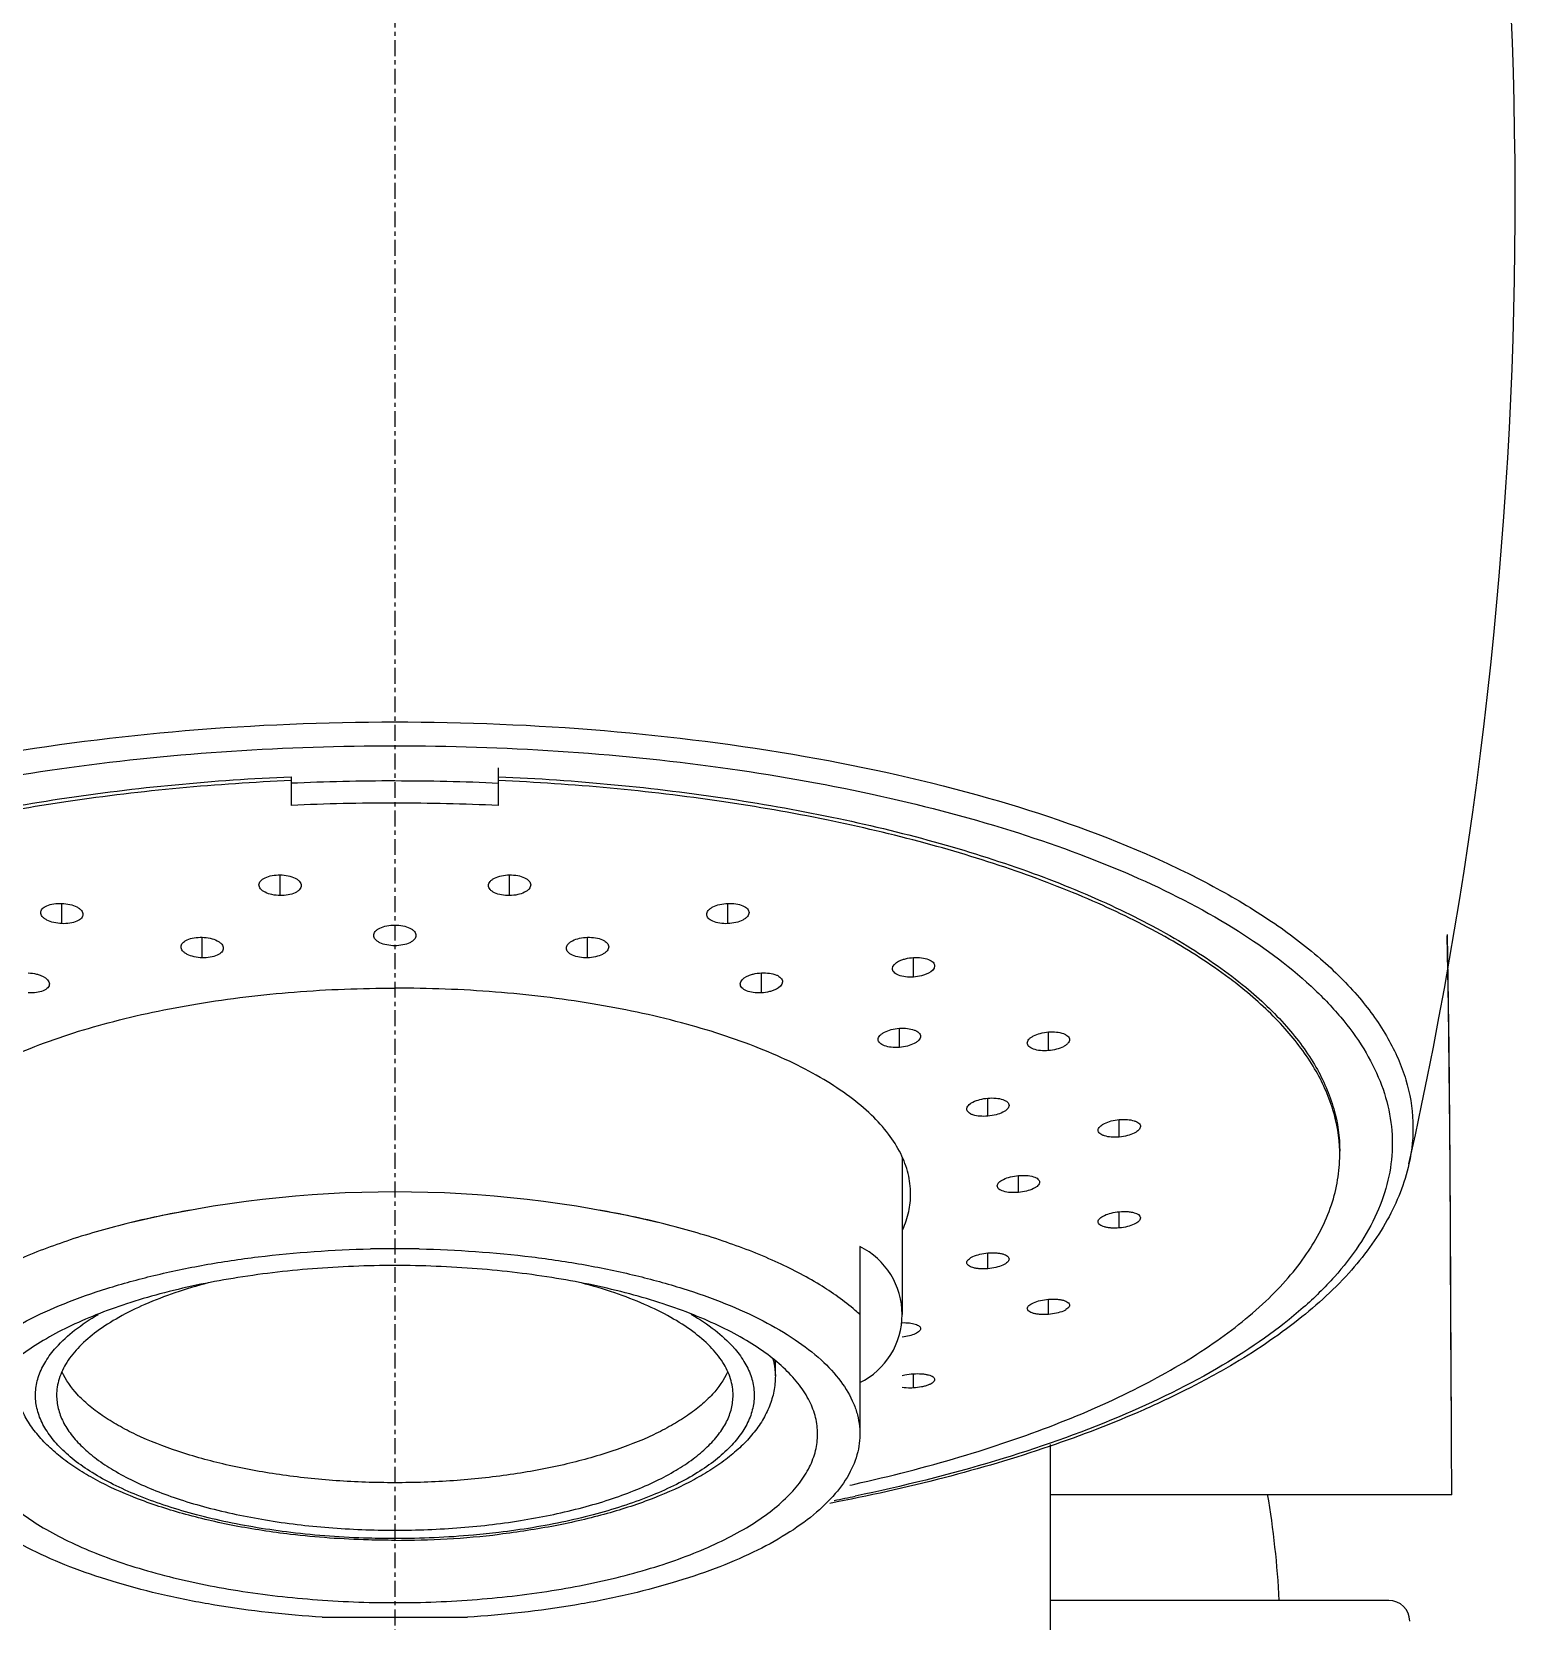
# Model space of a CAD drawing. Header units: millimetres. Extents: x 703 to 2175, y 672 to 1709.
# Drawn here: x 1081.66 to 1116.75, y 1453.4 to 1491 of the extents above; entities that cross this region are included whole.
import ezdxf

# ---------------------------------------------------------------- set-up
doc = ezdxf.new("R2010")
doc.units = ezdxf.units.MM
doc.linetypes.add('CENTER', pattern=[0.6, 0.375, -0.075, 0.075, -0.075])
doc.layers.add('02___PRT_ALL_AXES', color=7, linetype='Continuous')
doc.layers.add('06___PRT_ALL_SURFS', color=7, linetype='Continuous')

msp = doc.modelspace()

# ---------------------------------------------------------------- linework, layer by layer
at = {"color": 1, "linetype": 'CENTER'}
msp.add_line((1090.251, 1528.6), (1090.251, 1280.591), dxfattribs=at)
at = {"color": 7, "linetype": 'Continuous'}
for p, q in [((1092.701, 1472.696), (1092.701, 1473.584)), ((1087.801, 1473.377), (1087.801, 1472.696)), ((1087.537, 1470.565), (1087.537, 1471.053)), ((1092.965, 1470.565), (1092.965, 1471.053)), ((1082.374, 1469.9), (1082.374, 1470.38)), ((1098.128, 1469.9), (1098.128, 1470.38)), ((1085.693, 1469.092), (1085.693, 1469.577)), ((1094.809, 1469.092), (1094.809, 1469.577)), ((1102.519, 1468.637), (1102.519, 1469.099)), ((1098.921, 1468.263), (1098.921, 1468.735)), ((1102.184, 1466.972), (1102.184, 1467.424)), ((1105.71, 1466.897), (1105.71, 1467.337)), ((1104.279, 1465.346), (1104.279, 1465.772)), ((1107.387, 1464.852), (1107.387, 1465.265)), ((1102.251, 1464.354), (1102.251, 1460.651)), ((1105.001, 1463.542), (1105.001, 1463.941)), ((1107.387, 1462.702), (1107.387, 1463.086)), ((1090.83, 1462.205), (1089.672, 1462.205)), ((1101.251, 1462.261), (1101.251, 1457.896)), ((1104.279, 1461.738), (1104.279, 1462.109)), ((1105.71, 1460.656), (1105.71, 1461.014)), ((1082.238, 1459.873), (1082.242, 1459.877)), ((1098.259, 1459.878), (1098.264, 1459.873)), ((1099.251, 1459.2), (1099.251, 1459.551)), ((1102.519, 1458.917), (1102.519, 1459.251)), ((1105.751, 1457.576), (1105.751, 1408.353)), ((1101.01, 1456.616), (1101.065, 1456.628)), ((1101.065, 1456.628), (1101.128, 1456.642)), ((1115.251, 1456.391), (1105.751, 1456.391)), ((1088.535, 1453.492), (1091.968, 1453.492))]:
    msp.add_line(p, q, dxfattribs=at)
for centre, radius, start, end in [((1012.147, 1487.006), 104.604, 347.41623, 12.06911), ((1090.249, 1419.624), 53.652, 89.9981, 92.6208), ((1090.253, 1419.623), 53.652, 87.379, 90.0019), ((1090.246, 1420.058), 52.695, 89.9951, 92.6599), ((1090.252, 1419.908), 52.844, 87.3438, 90.0012), ((1103.62, 1460.113), 10.618, 50.6253, 53.1654), ((1109.05, 1464.427), 3.551, 0.0002, 1.4411), ((1090.251, 1436.338), 27.216, 76.7803, 103.2197), ((1100.457, 1460.652), 1.794, 296.2775, 63.7225), ((1092.062, 1500.131), 44.706, 281.0666, 281.7182), ((1090.279, 1476.284), 20.973, 269.925, 276.6831)]:
    msp.add_arc(centre, radius, start, end, dxfattribs=at)
for points, knots in [([(1066.264, 1464.217), (1066.191, 1464.542), (1066.126, 1465.216), (1066.303, 1466.237), (1066.745, 1467.236), (1067.44, 1468.201), (1068.376, 1469.126), (1069.543, 1470.005), (1070.928, 1470.829), (1073.133, 1471.887), (1076.347, 1472.992), (1080.644, 1473.948), (1085.344, 1474.54), (1088.596, 1474.672), (1090.251, 1474.672)], [0, 0, 0, 0, 0.035023, 0.070327, 0.107784, 0.148891, 0.194658, 0.245644, 0.30207, 0.36389, 0.502544, 0.658233, 0.825987, 1, 1, 1, 1]), ([(1090.251, 1474.672), (1091.906, 1474.672), (1095.158, 1474.54), (1099.858, 1473.948), (1104.155, 1472.992), (1107.369, 1471.887), (1109.574, 1470.829), (1110.959, 1470.005), (1112.126, 1469.126), (1113.062, 1468.201), (1113.757, 1467.236), (1114.199, 1466.237), (1114.376, 1465.216), (1114.311, 1464.542), (1114.238, 1464.217)], [0, 0, 0, 0, 0.174009, 0.341762, 0.497452, 0.636107, 0.697927, 0.754355, 0.805342, 0.851109, 0.892217, 0.929673, 0.964977, 1, 1, 1, 1]), ([(1079.361, 1456.357), (1078.246, 1456.589), (1076.132, 1457.112), (1073.214, 1458.134), (1070.753, 1459.33), (1069.066, 1460.499), (1068.031, 1461.508), (1067.441, 1462.258), (1067.007, 1463.028), (1066.736, 1463.814), (1066.632, 1464.61), (1066.697, 1465.407), (1066.93, 1466.196), (1067.326, 1466.97), (1067.88, 1467.725), (1068.867, 1468.743), (1070.5, 1469.925), (1072.903, 1471.141), (1075.772, 1472.184), (1079.033, 1473.027), (1083.88, 1473.869), (1087.677, 1474.109), (1090.251, 1474.11)], [0, 0, 0, 0, 0.079018, 0.150743, 0.21401, 0.268266, 0.292134, 0.314013, 0.334201, 0.353121, 0.371328, 0.389458, 0.408159, 0.42801, 0.449465, 0.47285, 0.526063, 0.588296, 0.659088, 0.737332, 0.821494, 1, 1, 1, 1]), ([(1090.251, 1474.11), (1092.825, 1474.109), (1096.622, 1473.869), (1101.469, 1473.027), (1104.73, 1472.184), (1107.599, 1471.141), (1110.002, 1469.925), (1111.635, 1468.743), (1112.622, 1467.725), (1113.176, 1466.97), (1113.572, 1466.196), (1113.805, 1465.407), (1113.87, 1464.61), (1113.766, 1463.814), (1113.495, 1463.028), (1113.061, 1462.258), (1112.471, 1461.508), (1111.437, 1460.499), (1109.749, 1459.331), (1107.289, 1458.134), (1104.37, 1457.113), (1102.257, 1456.589), (1101.142, 1456.357)], [0, 0, 0, 0, 0.178505, 0.262667, 0.340913, 0.411707, 0.473942, 0.527156, 0.550542, 0.571999, 0.59185, 0.610551, 0.628681, 0.646888, 0.665808, 0.685996, 0.707874, 0.731741, 0.785995, 0.849261, 0.920983, 1, 1, 1, 1]), ([(1070.124, 1468.394), (1070.561, 1468.754), (1071.552, 1469.444), (1073.243, 1470.337), (1075.201, 1471.139), (1077.395, 1471.838), (1079.792, 1472.422), (1083.268, 1473.045), (1085.968, 1473.297), (1087.801, 1473.377)], [0, 0, 0, 0, 0.091136, 0.193756, 0.307478, 0.431407, 0.564276, 0.704538, 1, 1, 1, 1]), ([(1087.801, 1473.286), (1086.037, 1473.208), (1083.434, 1472.97), (1080.076, 1472.387), (1077.747, 1471.84), (1075.601, 1471.187), (1073.668, 1470.435), (1071.976, 1469.596), (1070.968, 1468.95), (1070.517, 1468.611)], [0, 0, 0, 0, 0.292264, 0.431465, 0.563826, 0.687902, 0.802486, 0.906679, 1, 1, 1, 1]), ([(1092.701, 1473.377), (1094.534, 1473.297), (1097.234, 1473.045), (1100.71, 1472.422), (1103.107, 1471.838), (1105.301, 1471.139), (1107.259, 1470.337), (1108.95, 1469.444), (1109.941, 1468.754), (1110.378, 1468.394)], [0, 0, 0, 0, 0.295462, 0.435724, 0.568593, 0.692522, 0.806244, 0.908864, 1, 1, 1, 1]), ([(1109.985, 1468.611), (1109.534, 1468.95), (1108.526, 1469.596), (1106.834, 1470.435), (1104.901, 1471.187), (1102.755, 1471.84), (1100.426, 1472.387), (1097.068, 1472.97), (1094.465, 1473.208), (1092.701, 1473.286)], [0, 0, 0, 0, 0.093321, 0.197514, 0.312098, 0.436174, 0.568535, 0.707736, 1, 1, 1, 1]), ([(1087.037, 1470.817), (1087.037, 1470.833), (1087.044, 1470.867), (1087.075, 1470.913), (1087.122, 1470.954), (1087.211, 1471.004), (1087.352, 1471.044), (1087.473, 1471.054), (1087.537, 1471.053)], [0, 0, 0, 0, 0.080728, 0.170021, 0.27366, 0.393776, 0.678129, 1, 1, 1, 1]), ([(1087.537, 1471.053), (1087.601, 1471.052), (1087.723, 1471.039), (1087.863, 1470.995), (1087.952, 1470.943), (1087.999, 1470.9), (1088.03, 1470.853), (1088.037, 1470.818), (1088.037, 1470.802)], [0, 0, 0, 0, 0.320309, 0.604638, 0.72523, 0.829513, 0.919311, 1, 1, 1, 1]), ([(1092.465, 1470.802), (1092.465, 1470.818), (1092.473, 1470.853), (1092.503, 1470.9), (1092.551, 1470.943), (1092.639, 1470.995), (1092.779, 1471.039), (1092.901, 1471.052), (1092.965, 1471.053)], [0, 0, 0, 0, 0.080692, 0.170485, 0.27477, 0.395374, 0.6797, 1, 1, 1, 1]), ([(1092.965, 1471.053), (1093.029, 1471.054), (1093.15, 1471.044), (1093.291, 1471.004), (1093.38, 1470.954), (1093.427, 1470.913), (1093.458, 1470.867), (1093.465, 1470.833), (1093.465, 1470.816)], [0, 0, 0, 0, 0.321888, 0.606251, 0.72637, 0.830003, 0.919277, 1, 1, 1, 1]), ([(1087.537, 1470.565), (1087.473, 1470.566), (1087.351, 1470.579), (1087.211, 1470.623), (1087.122, 1470.676), (1087.075, 1470.719), (1087.044, 1470.766), (1087.037, 1470.8), (1087.037, 1470.817)], [0, 0, 0, 0, 0.320146, 0.60451, 0.725194, 0.829573, 0.919408, 1, 1, 1, 1]), ([(1088.037, 1470.802), (1088.037, 1470.786), (1088.03, 1470.752), (1087.999, 1470.706), (1087.951, 1470.664), (1087.863, 1470.614), (1087.722, 1470.573), (1087.601, 1470.564), (1087.537, 1470.565)], [0, 0, 0, 0, 0.080835, 0.170297, 0.274076, 0.394252, 0.678464, 1, 1, 1, 1]), ([(1092.965, 1470.565), (1092.901, 1470.564), (1092.78, 1470.573), (1092.639, 1470.614), (1092.551, 1470.664), (1092.503, 1470.706), (1092.472, 1470.752), (1092.465, 1470.786), (1092.465, 1470.802)], [0, 0, 0, 0, 0.321553, 0.605775, 0.725953, 0.829726, 0.91917, 1, 1, 1, 1]), ([(1093.465, 1470.816), (1093.465, 1470.8), (1093.458, 1470.766), (1093.427, 1470.719), (1093.38, 1470.676), (1093.291, 1470.623), (1093.151, 1470.579), (1093.03, 1470.566), (1092.965, 1470.565)], [0, 0, 0, 0, 0.080595, 0.170424, 0.274806, 0.395502, 0.679862, 1, 1, 1, 1]), ([(1081.874, 1470.161), (1081.874, 1470.177), (1081.882, 1470.21), (1081.912, 1470.255), (1081.96, 1470.294), (1082.049, 1470.341), (1082.19, 1470.376), (1082.31, 1470.382), (1082.374, 1470.38)], [0, 0, 0, 0, 0.07975, 0.167817, 0.270509, 0.390201, 0.67539, 1, 1, 1, 1]), ([(1082.374, 1470.38), (1082.439, 1470.377), (1082.56, 1470.361), (1082.701, 1470.314), (1082.789, 1470.26), (1082.836, 1470.217), (1082.867, 1470.17), (1082.874, 1470.136), (1082.874, 1470.12)], [0, 0, 0, 0, 0.320003, 0.605068, 0.726161, 0.830754, 0.92034, 1, 1, 1, 1]), ([(1097.628, 1470.12), (1097.628, 1470.136), (1097.635, 1470.17), (1097.666, 1470.217), (1097.713, 1470.26), (1097.802, 1470.314), (1097.942, 1470.361), (1098.063, 1470.377), (1098.128, 1470.38)], [0, 0, 0, 0, 0.079668, 0.169262, 0.273859, 0.394955, 0.680009, 1, 1, 1, 1]), ([(1098.128, 1470.38), (1098.192, 1470.382), (1098.312, 1470.376), (1098.453, 1470.341), (1098.542, 1470.294), (1098.59, 1470.255), (1098.621, 1470.21), (1098.628, 1470.177), (1098.628, 1470.161)], [0, 0, 0, 0, 0.324608, 0.609793, 0.729481, 0.832174, 0.920245, 1, 1, 1, 1]), ([(1082.374, 1469.9), (1082.31, 1469.903), (1082.188, 1469.919), (1082.048, 1469.967), (1081.96, 1470.021), (1081.912, 1470.064), (1081.882, 1470.111), (1081.874, 1470.145), (1081.874, 1470.161)], [0, 0, 0, 0, 0.320068, 0.605331, 0.726513, 0.831125, 0.920603, 1, 1, 1, 1]), ([(1082.874, 1470.12), (1082.874, 1470.104), (1082.867, 1470.071), (1082.836, 1470.026), (1082.789, 1469.986), (1082.7, 1469.939), (1082.559, 1469.903), (1082.438, 1469.898), (1082.374, 1469.9)], [0, 0, 0, 0, 0.080026, 0.168337, 0.271159, 0.390858, 0.675781, 1, 1, 1, 1]), ([(1089.751, 1469.623), (1089.751, 1469.639), (1089.758, 1469.674), (1089.789, 1469.72), (1089.836, 1469.762), (1089.925, 1469.813), (1090.066, 1469.856), (1090.187, 1469.867), (1090.251, 1469.867)], [0, 0, 0, 0, 0.080836, 0.170467, 0.274462, 0.394809, 0.679046, 1, 1, 1, 1]), ([(1090.251, 1469.867), (1090.315, 1469.867), (1090.437, 1469.856), (1090.577, 1469.813), (1090.666, 1469.762), (1090.713, 1469.72), (1090.744, 1469.674), (1090.751, 1469.639), (1090.751, 1469.623)], [0, 0, 0, 0, 0.320972, 0.605234, 0.725574, 0.829558, 0.919173, 1, 1, 1, 1]), ([(1098.128, 1469.9), (1098.064, 1469.898), (1097.943, 1469.903), (1097.802, 1469.939), (1097.713, 1469.986), (1097.666, 1470.026), (1097.635, 1470.071), (1097.628, 1470.104), (1097.628, 1470.12)], [0, 0, 0, 0, 0.324216, 0.609135, 0.72883, 0.831654, 0.919969, 1, 1, 1, 1]), ([(1098.628, 1470.161), (1098.628, 1470.145), (1098.62, 1470.111), (1098.59, 1470.064), (1098.542, 1470.021), (1098.454, 1469.967), (1098.314, 1469.919), (1098.192, 1469.903), (1098.128, 1469.9)], [0, 0, 0, 0, 0.079405, 0.168891, 0.273507, 0.394694, 0.679943, 1, 1, 1, 1]), ([(1085.193, 1469.349), (1085.193, 1469.365), (1085.2, 1469.399), (1085.231, 1469.444), (1085.279, 1469.485), (1085.367, 1469.533), (1085.508, 1469.571), (1085.629, 1469.579), (1085.693, 1469.577)], [0, 0, 0, 0, 0.080337, 0.169065, 0.272245, 0.392139, 0.676844, 1, 1, 1, 1]), ([(1085.693, 1469.577), (1085.757, 1469.575), (1085.879, 1469.561), (1086.019, 1469.515), (1086.108, 1469.462), (1086.155, 1469.419), (1086.186, 1469.372), (1086.193, 1469.337), (1086.193, 1469.321)], [0, 0, 0, 0, 0.32, 0.604596, 0.725436, 0.829913, 0.919691, 1, 1, 1, 1]), ([(1090.251, 1469.378), (1090.187, 1469.378), (1090.065, 1469.389), (1089.925, 1469.432), (1089.836, 1469.483), (1089.789, 1469.526), (1089.758, 1469.572), (1089.751, 1469.607), (1089.751, 1469.623)], [0, 0, 0, 0, 0.320666, 0.604862, 0.725296, 0.829426, 0.919167, 1, 1, 1, 1]), ([(1090.751, 1469.623), (1090.751, 1469.607), (1090.744, 1469.572), (1090.713, 1469.526), (1090.666, 1469.483), (1090.577, 1469.432), (1090.437, 1469.389), (1090.315, 1469.378), (1090.251, 1469.378)], [0, 0, 0, 0, 0.080841, 0.170599, 0.274739, 0.395179, 0.679351, 1, 1, 1, 1]), ([(1094.309, 1469.321), (1094.309, 1469.337), (1094.316, 1469.372), (1094.347, 1469.419), (1094.394, 1469.462), (1094.483, 1469.515), (1094.623, 1469.561), (1094.745, 1469.575), (1094.809, 1469.577)], [0, 0, 0, 0, 0.080317, 0.170103, 0.274584, 0.395428, 0.680013, 1, 1, 1, 1]), ([(1094.809, 1469.577), (1094.873, 1469.579), (1094.994, 1469.571), (1095.135, 1469.533), (1095.224, 1469.485), (1095.271, 1469.444), (1095.302, 1469.399), (1095.309, 1469.365), (1095.309, 1469.349)], [0, 0, 0, 0, 0.323151, 0.60785, 0.727741, 0.830923, 0.919657, 1, 1, 1, 1]), ([(1085.693, 1469.092), (1085.629, 1469.094), (1085.507, 1469.109), (1085.367, 1469.155), (1085.278, 1469.209), (1085.231, 1469.251), (1085.2, 1469.299), (1085.193, 1469.333), (1085.193, 1469.349)], [0, 0, 0, 0, 0.31994, 0.604679, 0.725631, 0.830179, 0.919913, 1, 1, 1, 1]), ([(1086.193, 1469.321), (1086.193, 1469.305), (1086.186, 1469.271), (1086.155, 1469.225), (1086.108, 1469.185), (1086.019, 1469.136), (1085.878, 1469.098), (1085.757, 1469.09), (1085.693, 1469.092)], [0, 0, 0, 0, 0.080572, 0.169555, 0.272902, 0.392837, 0.677292, 1, 1, 1, 1]), ([(1094.809, 1469.092), (1094.745, 1469.09), (1094.624, 1469.098), (1094.483, 1469.136), (1094.395, 1469.185), (1094.347, 1469.225), (1094.316, 1469.271), (1094.309, 1469.305), (1094.309, 1469.321)], [0, 0, 0, 0, 0.322703, 0.60715, 0.727083, 0.830432, 0.919421, 1, 1, 1, 1]), ([(1095.309, 1469.349), (1095.309, 1469.333), (1095.302, 1469.299), (1095.271, 1469.251), (1095.224, 1469.209), (1095.135, 1469.155), (1094.995, 1469.109), (1094.873, 1469.094), (1094.809, 1469.092)], [0, 0, 0, 0, 0.080095, 0.169836, 0.274389, 0.395344, 0.680072, 1, 1, 1, 1]), ([(1102.019, 1468.836), (1102.019, 1468.912), (1102.124, 1468.994), (1102.243, 1469.045), (1102.361, 1469.081), (1102.455, 1469.095), (1102.519, 1469.099)], [0, 0, 0, 0, 0.381943, 0.521338, 0.67369, 1, 1, 1, 1]), ([(1102.519, 1469.099), (1102.583, 1469.103), (1102.703, 1469.1), (1102.844, 1469.069), (1102.933, 1469.026), (1102.981, 1468.99), (1103.012, 1468.947), (1103.019, 1468.915), (1103.019, 1468.9)], [0, 0, 0, 0, 0.328257, 0.614975, 0.734333, 0.835884, 0.922158, 1, 1, 1, 1]), ([(1081.581, 1468.735), (1081.646, 1468.732), (1081.74, 1468.719), (1081.858, 1468.683), (1081.977, 1468.633), (1082.081, 1468.549), (1082.081, 1468.473)], [0, 0, 0, 0, 0.325706, 0.477667, 0.6167, 1, 1, 1, 1]), ([(1098.421, 1468.473), (1098.421, 1468.549), (1098.525, 1468.633), (1098.644, 1468.683), (1098.762, 1468.719), (1098.856, 1468.732), (1098.921, 1468.735)], [0, 0, 0, 0, 0.383324, 0.522354, 0.674304, 1, 1, 1, 1]), ([(1098.921, 1468.735), (1098.985, 1468.738), (1099.105, 1468.734), (1099.246, 1468.701), (1099.335, 1468.656), (1099.383, 1468.618), (1099.414, 1468.574), (1099.421, 1468.542), (1099.421, 1468.526)], [0, 0, 0, 0, 0.326364, 0.612257, 0.731768, 0.833899, 0.921117, 1, 1, 1, 1]), ([(1102.519, 1468.637), (1102.456, 1468.632), (1102.336, 1468.635), (1102.195, 1468.666), (1102.105, 1468.709), (1102.058, 1468.746), (1102.027, 1468.788), (1102.019, 1468.821), (1102.019, 1468.836)], [0, 0, 0, 0, 0.327952, 0.61438, 0.733688, 0.835311, 0.921811, 1, 1, 1, 1]), ([(1103.019, 1468.9), (1103.019, 1468.824), (1102.915, 1468.743), (1102.796, 1468.692), (1102.678, 1468.655), (1102.584, 1468.641), (1102.519, 1468.637)], [0, 0, 0, 0, 0.381419, 0.520935, 0.673434, 1, 1, 1, 1]), ([(1078.051, 1463.51), (1078.051, 1463.67), (1078.093, 1464), (1078.276, 1464.481), (1078.575, 1464.948), (1078.986, 1465.398), (1079.502, 1465.828), (1080.121, 1466.235), (1080.836, 1466.616), (1081.947, 1467.101), (1083.533, 1467.607), (1085.626, 1468.045), (1087.894, 1468.315), (1089.457, 1468.375), (1090.251, 1468.375)], [0, 0, 0, 0, 0.034258, 0.070202, 0.109205, 0.152277, 0.200029, 0.252755, 0.310508, 0.373155, 0.51189, 0.665702, 0.830112, 1, 1, 1, 1]), ([(1082.081, 1468.473), (1082.081, 1468.457), (1082.074, 1468.424), (1082.043, 1468.38), (1081.995, 1468.342), (1081.906, 1468.297), (1081.765, 1468.264), (1081.645, 1468.26), (1081.581, 1468.263)], [0, 0, 0, 0, 0.079263, 0.166769, 0.269028, 0.388515, 0.674068, 1, 1, 1, 1]), ([(1102.451, 1463.51), (1102.451, 1463.67), (1102.409, 1464), (1102.226, 1464.481), (1101.927, 1464.948), (1101.517, 1465.398), (1101, 1465.828), (1100.381, 1466.235), (1099.666, 1466.616), (1098.555, 1467.101), (1096.969, 1467.607), (1094.876, 1468.045), (1092.608, 1468.315), (1091.045, 1468.375), (1090.251, 1468.375)], [0, 0, 0, 0, 0.034258, 0.070202, 0.109205, 0.152277, 0.200029, 0.252755, 0.310508, 0.373155, 0.51189, 0.665702, 0.830112, 1, 1, 1, 1]), ([(1098.921, 1468.263), (1098.857, 1468.26), (1098.737, 1468.264), (1098.596, 1468.297), (1098.507, 1468.342), (1098.459, 1468.38), (1098.428, 1468.424), (1098.421, 1468.457), (1098.421, 1468.473)], [0, 0, 0, 0, 0.325932, 0.611482, 0.730965, 0.833224, 0.920733, 1, 1, 1, 1]), ([(1099.421, 1468.526), (1099.421, 1468.45), (1099.317, 1468.367), (1099.198, 1468.316), (1099.079, 1468.28), (1098.985, 1468.267), (1098.921, 1468.263)], [0, 0, 0, 0, 0.382872, 0.522044, 0.674135, 1, 1, 1, 1]), ([(1112.6, 1464.517), (1112.592, 1464.848), (1112.476, 1465.534), (1112.022, 1466.522), (1111.304, 1467.473), (1110.695, 1468.042), (1110.355, 1468.321)], [0, 0, 0, 0, 0.218897, 0.452229, 0.710362, 1, 1, 1, 1]), ([(1110.378, 1468.394), (1110.721, 1468.111), (1111.336, 1467.531), (1112.055, 1466.562), (1112.499, 1465.554), (1112.601, 1464.856), (1112.601, 1464.519)], [0, 0, 0, 0, 0.289877, 0.547755, 0.780806, 1, 1, 1, 1]), ([(1101.684, 1467.162), (1101.684, 1467.177), (1101.692, 1467.21), (1101.723, 1467.255), (1101.77, 1467.297), (1101.858, 1467.351), (1101.998, 1467.4), (1102.12, 1467.42), (1102.184, 1467.424)], [0, 0, 0, 0, 0.076435, 0.164404, 0.268763, 0.390521, 0.677996, 1, 1, 1, 1]), ([(1102.184, 1467.424), (1102.248, 1467.429), (1102.367, 1467.427), (1102.508, 1467.399), (1102.598, 1467.357), (1102.646, 1467.322), (1102.677, 1467.281), (1102.684, 1467.249), (1102.684, 1467.235)], [0, 0, 0, 0, 0.330367, 0.618104, 0.737343, 0.838277, 0.92346, 1, 1, 1, 1]), ([(1102.684, 1467.235), (1102.684, 1467.219), (1102.676, 1467.186), (1102.645, 1467.141), (1102.598, 1467.099), (1102.51, 1467.046), (1102.37, 1466.997), (1102.248, 1466.977), (1102.184, 1466.972)], [0, 0, 0, 0, 0.076052, 0.163742, 0.267983, 0.389774, 0.677595, 1, 1, 1, 1]), ([(1105.21, 1467.076), (1105.21, 1467.108), (1105.238, 1467.159), (1105.296, 1467.209), (1105.385, 1467.263), (1105.524, 1467.312), (1105.646, 1467.332), (1105.71, 1467.337)], [0, 0, 0, 0, 0.159786, 0.264133, 0.386389, 0.675771, 1, 1, 1, 1]), ([(1105.71, 1467.337), (1105.773, 1467.342), (1105.893, 1467.342), (1106.034, 1467.315), (1106.123, 1467.276), (1106.171, 1467.242), (1106.203, 1467.202), (1106.21, 1467.171), (1106.21, 1467.157)], [0, 0, 0, 0, 0.33256, 0.621398, 0.74055, 0.840864, 0.924894, 1, 1, 1, 1]), ([(1102.184, 1466.972), (1102.121, 1466.968), (1102.001, 1466.969), (1101.86, 1466.997), (1101.77, 1467.038), (1101.722, 1467.074), (1101.691, 1467.115), (1101.684, 1467.147), (1101.684, 1467.162)], [0, 0, 0, 0, 0.330117, 0.617548, 0.736705, 0.837674, 0.92307, 1, 1, 1, 1]), ([(1105.71, 1466.897), (1105.647, 1466.892), (1105.527, 1466.892), (1105.386, 1466.918), (1105.297, 1466.957), (1105.249, 1466.991), (1105.217, 1467.031), (1105.21, 1467.062), (1105.21, 1467.076)], [0, 0, 0, 0, 0.332462, 0.621099, 0.740167, 0.840465, 0.924612, 1, 1, 1, 1]), ([(1106.21, 1467.157), (1106.21, 1467.142), (1106.202, 1467.11), (1106.171, 1467.066), (1106.124, 1467.024), (1106.035, 1466.971), (1105.896, 1466.922), (1105.774, 1466.902), (1105.71, 1466.897)], [0, 0, 0, 0, 0.074643, 0.161479, 0.265424, 0.387355, 0.676246, 1, 1, 1, 1]), ([(1103.779, 1465.515), (1103.779, 1465.547), (1103.808, 1465.597), (1103.865, 1465.645), (1103.954, 1465.698), (1104.094, 1465.747), (1104.215, 1465.767), (1104.279, 1465.772)], [0, 0, 0, 0, 0.157157, 0.261138, 0.38352, 0.674136, 1, 1, 1, 1]), ([(1104.279, 1465.772), (1104.343, 1465.778), (1104.462, 1465.778), (1104.603, 1465.754), (1104.692, 1465.716), (1104.74, 1465.684), (1104.772, 1465.645), (1104.779, 1465.615), (1104.779, 1465.601)], [0, 0, 0, 0, 0.334854, 0.624932, 0.744045, 0.843742, 0.926534, 1, 1, 1, 1]), ([(1104.279, 1465.346), (1104.216, 1465.34), (1104.096, 1465.339), (1103.956, 1465.363), (1103.866, 1465.4), (1103.818, 1465.433), (1103.787, 1465.471), (1103.779, 1465.501), (1103.779, 1465.515)], [0, 0, 0, 0, 0.33489, 0.624824, 0.743831, 0.84346, 0.926297, 1, 1, 1, 1]), ([(1104.779, 1465.601), (1104.779, 1465.57), (1104.751, 1465.52), (1104.693, 1465.472), (1104.604, 1465.42), (1104.465, 1465.372), (1104.344, 1465.351), (1104.279, 1465.346)], [0, 0, 0, 0, 0.156624, 0.260441, 0.382789, 0.673676, 1, 1, 1, 1]), ([(1106.887, 1465.013), (1106.887, 1465.044), (1106.916, 1465.093), (1106.974, 1465.139), (1107.063, 1465.191), (1107.202, 1465.239), (1107.323, 1465.259), (1107.387, 1465.265)], [0, 0, 0, 0, 0.154185, 0.257695, 0.380182, 0.672162, 1, 1, 1, 1]), ([(1107.387, 1464.852), (1107.324, 1464.846), (1107.205, 1464.845), (1107.064, 1464.867), (1106.974, 1464.902), (1106.927, 1464.933), (1106.895, 1464.97), (1106.887, 1465), (1106.887, 1465.013)], [0, 0, 0, 0, 0.337331, 0.628664, 0.747678, 0.846677, 0.92816, 1, 1, 1, 1]), ([(1107.387, 1465.265), (1107.451, 1465.271), (1107.57, 1465.272), (1107.711, 1465.249), (1107.8, 1465.214), (1107.848, 1465.182), (1107.88, 1465.145), (1107.887, 1465.116), (1107.887, 1465.103)], [0, 0, 0, 0, 0.337172, 0.628535, 0.747634, 0.846728, 0.928257, 1, 1, 1, 1]), ([(1107.887, 1465.103), (1107.887, 1465.072), (1107.858, 1465.024), (1107.801, 1464.977), (1107.712, 1464.926), (1107.573, 1464.878), (1107.452, 1464.858), (1107.387, 1464.852)], [0, 0, 0, 0, 0.153865, 0.257234, 0.379665, 0.671804, 1, 1, 1, 1]), ([(1114.238, 1464.217), (1114.135, 1463.754), (1113.76, 1462.818), (1112.813, 1461.55), (1111.505, 1460.379), (1110.176, 1459.51), (1108.963, 1458.859), (1107.583, 1458.21), (1105.678, 1457.48), (1103.195, 1456.748), (1101.447, 1456.36), (1100.54, 1456.186)], [0, 0, 0, 0, 0.085704, 0.179173, 0.283764, 0.401313, 0.465209, 0.532482, 0.676787, 0.833166, 1, 1, 1, 1]), ([(1101.128, 1456.642), (1101.965, 1456.828), (1103.566, 1457.237), (1105.817, 1457.996), (1107.799, 1458.866), (1109.478, 1459.833), (1110.642, 1460.737), (1111.379, 1461.501), (1111.949, 1462.233), (1112.362, 1463.018), (1112.567, 1463.829), (1112.601, 1464.23), (1112.601, 1464.427)], [0, 0, 0, 0, 0.174533, 0.336193, 0.483235, 0.614532, 0.729839, 0.781813, 0.830317, 0.918522, 0.959721, 1, 1, 1, 1]), ([(1104.501, 1463.696), (1104.501, 1463.725), (1104.53, 1463.773), (1104.588, 1463.818), (1104.677, 1463.868), (1104.816, 1463.915), (1104.937, 1463.935), (1105.001, 1463.941)], [0, 0, 0, 0, 0.151085, 0.254069, 0.376629, 0.670006, 1, 1, 1, 1]), ([(1105.001, 1463.941), (1105.064, 1463.947), (1105.183, 1463.948), (1105.324, 1463.927), (1105.414, 1463.893), (1105.462, 1463.863), (1105.493, 1463.828), (1105.501, 1463.799), (1105.501, 1463.786)], [0, 0, 0, 0, 0.339439, 0.632134, 0.751268, 0.849808, 0.930077, 1, 1, 1, 1]), ([(1102.266, 1462.666), (1102.325, 1462.801), (1102.419, 1463.078), (1102.451, 1463.368), (1102.451, 1463.51)], [0, 0, 0, 0, 0.509667, 1, 1, 1, 1]), ([(1105.001, 1463.542), (1104.938, 1463.536), (1104.819, 1463.534), (1104.678, 1463.555), (1104.588, 1463.589), (1104.54, 1463.618), (1104.509, 1463.654), (1104.501, 1463.682), (1104.501, 1463.696)], [0, 0, 0, 0, 0.339765, 0.632537, 0.751586, 0.84998, 0.930103, 1, 1, 1, 1]), ([(1105.501, 1463.786), (1105.501, 1463.756), (1105.472, 1463.709), (1105.414, 1463.664), (1105.325, 1463.614), (1105.186, 1463.568), (1105.065, 1463.548), (1105.001, 1463.542)], [0, 0, 0, 0, 0.150906, 0.25374, 0.376207, 0.669667, 1, 1, 1, 1]), ([(1085.42, 1463.122), (1084.906, 1463.032), (1083.919, 1462.826), (1082.523, 1462.424), (1081.286, 1461.947), (1080.232, 1461.405), (1079.583, 1460.949), (1079.288, 1460.687), (1079.251, 1460.654)], [0, 0, 0, 0, 0.1751753, 0.338236, 0.4868831, 0.6194565, 0.7352405, 0.7518212, 0.7518212, 0.7518212, 0.7518212]), ([(1101.251, 1460.654), (1101.215, 1460.687), (1100.919, 1460.949), (1100.27, 1461.405), (1099.216, 1461.947), (1097.979, 1462.424), (1096.583, 1462.826), (1095.596, 1463.032), (1095.082, 1463.122)], [0.2481788, 0.2481788, 0.2481788, 0.2481788, 0.2647595, 0.3805435, 0.5131169, 0.661764, 0.8248247, 1, 1, 1, 1]), ([(1106.887, 1462.849), (1106.887, 1462.877), (1106.917, 1462.923), (1106.974, 1462.967), (1107.063, 1463.016), (1107.203, 1463.061), (1107.323, 1463.081), (1107.387, 1463.086)], [0, 0, 0, 0, 0.147847, 0.250216, 0.372788, 0.667602, 1, 1, 1, 1]), ([(1107.387, 1463.086), (1107.451, 1463.092), (1107.543, 1463.094), (1107.663, 1463.08), (1107.773, 1463.057), (1107.887, 1463.002), (1107.887, 1462.938)], [0, 0, 0, 0, 0.348916, 0.507738, 0.649622, 1, 1, 1, 1]), ([(1107.387, 1462.702), (1107.324, 1462.696), (1107.231, 1462.694), (1107.113, 1462.707), (1107.037, 1462.724), (1106.975, 1462.746), (1106.927, 1462.774), (1106.895, 1462.808), (1106.887, 1462.836), (1106.887, 1462.849)], [0, 0, 0, 0, 0.341904, 0.497478, 0.636396, 0.755484, 0.853315, 0.932109, 1, 1, 1, 1]), ([(1107.887, 1462.938), (1107.887, 1462.909), (1107.858, 1462.863), (1107.801, 1462.82), (1107.711, 1462.772), (1107.572, 1462.727), (1107.452, 1462.707), (1107.387, 1462.702)], [0, 0, 0, 0, 0.147882, 0.25015, 0.372628, 0.667415, 1, 1, 1, 1]), ([(1080.345, 1455.918), (1080.161, 1456.069), (1079.835, 1456.38), (1079.466, 1456.906), (1079.293, 1457.371), (1079.246, 1457.739), (1079.254, 1458.011), (1079.304, 1458.283), (1079.43, 1458.651), (1079.702, 1459.107), (1080.178, 1459.614), (1080.801, 1460.091), (1081.564, 1460.533), (1082.455, 1460.935), (1083.463, 1461.29), (1084.572, 1461.594), (1085.766, 1461.842), (1087.47, 1462.096), (1088.784, 1462.186), (1089.672, 1462.205)], [0, 0, 0, 0, 0.049884, 0.093815, 0.133386, 0.152329, 0.171155, 0.190237, 0.20993, 0.252278, 0.300173, 0.354642, 0.416057, 0.484322, 0.559012, 0.639458, 0.724814, 0.814095, 1, 1, 1, 1]), ([(1090.83, 1462.205), (1091.718, 1462.186), (1093.032, 1462.096), (1094.737, 1461.842), (1095.93, 1461.594), (1097.039, 1461.29), (1098.047, 1460.935), (1098.938, 1460.533), (1099.701, 1460.091), (1100.324, 1459.614), (1100.8, 1459.107), (1101.072, 1458.651), (1101.198, 1458.283), (1101.248, 1458.011), (1101.256, 1457.739), (1101.209, 1457.371), (1101.036, 1456.906), (1100.667, 1456.38), (1100.341, 1456.069), (1100.157, 1455.917)], [0, 0, 0, 0, 0.185904, 0.275185, 0.360541, 0.440987, 0.515677, 0.583943, 0.645357, 0.699827, 0.747721, 0.79007, 0.809763, 0.828844, 0.84767, 0.866614, 0.906185, 0.950116, 1, 1, 1, 1]), ([(1103.779, 1461.88), (1103.779, 1461.908), (1103.809, 1461.953), (1103.866, 1461.994), (1103.955, 1462.041), (1104.094, 1462.085), (1104.215, 1462.104), (1104.279, 1462.109)], [0, 0, 0, 0, 0.144551, 0.246263, 0.368813, 0.665072, 1, 1, 1, 1]), ([(1104.279, 1462.109), (1104.343, 1462.115), (1104.436, 1462.117), (1104.554, 1462.104), (1104.629, 1462.088), (1104.692, 1462.066), (1104.739, 1462.039), (1104.771, 1462.006), (1104.779, 1461.979), (1104.779, 1461.966)], [0, 0, 0, 0, 0.343583, 0.499822, 0.639201, 0.758448, 0.855976, 0.933798, 1, 1, 1, 1]), ([(1104.779, 1461.966), (1104.779, 1461.938), (1104.749, 1461.894), (1104.692, 1461.853), (1104.603, 1461.806), (1104.464, 1461.763), (1104.343, 1461.744), (1104.279, 1461.738)], [0, 0, 0, 0, 0.144816, 0.246453, 0.368887, 0.664999, 1, 1, 1, 1]), ([(1090.251, 1461.812), (1089.6, 1461.812), (1088.319, 1461.763), (1086.46, 1461.541), (1084.996, 1461.236), (1083.92, 1460.919), (1083.193, 1460.658), (1082.534, 1460.37), (1081.948, 1460.058), (1081.441, 1459.724), (1081.017, 1459.372), (1080.681, 1459.003), (1080.435, 1458.62), (1080.285, 1458.226), (1080.251, 1457.956), (1080.251, 1457.825)], [0, 0, 0, 0, 0.169876, 0.334279, 0.48808, 0.559597, 0.626867, 0.689512, 0.74726, 0.799982, 0.847732, 0.890802, 0.929804, 0.965737, 1, 1, 1, 1]), ([(1100.251, 1457.825), (1100.251, 1457.956), (1100.217, 1458.226), (1100.067, 1458.62), (1099.821, 1459.003), (1099.485, 1459.372), (1099.061, 1459.724), (1098.554, 1460.058), (1097.968, 1460.37), (1097.309, 1460.658), (1096.582, 1460.919), (1095.506, 1461.236), (1094.042, 1461.541), (1092.183, 1461.763), (1090.902, 1461.812), (1090.251, 1461.812)], [0, 0, 0, 0, 0.034263, 0.070196, 0.109198, 0.152268, 0.200017, 0.252739, 0.310488, 0.373132, 0.440402, 0.511919, 0.66572, 0.830123, 1, 1, 1, 1]), ([(1104.279, 1461.738), (1104.216, 1461.733), (1104.123, 1461.731), (1104.005, 1461.744), (1103.929, 1461.76), (1103.867, 1461.781), (1103.819, 1461.809), (1103.787, 1461.841), (1103.779, 1461.868), (1103.779, 1461.88)], [0, 0, 0, 0, 0.344091, 0.50051, 0.639975, 0.75919, 0.856553, 0.934092, 1, 1, 1, 1]), ([(1085.836, 1461.402), (1085.571, 1461.332), (1085.066, 1461.181), (1084.358, 1460.911), (1083.738, 1460.608), (1083.215, 1460.277), (1082.796, 1459.921), (1082.487, 1459.545), (1082.324, 1459.209), (1082.261, 1458.94), (1082.251, 1458.807), (1082.251, 1458.742)], [0, 0, 0, 0, 0.173461, 0.333665, 0.479292, 0.609613, 0.724724, 0.825884, 0.915963, 0.958392, 1, 1, 1, 1]), ([(1098.251, 1458.742), (1098.251, 1458.807), (1098.241, 1458.94), (1098.178, 1459.209), (1098.014, 1459.545), (1097.705, 1459.922), (1097.286, 1460.277), (1096.763, 1460.608), (1096.143, 1460.911), (1095.436, 1461.182), (1094.93, 1461.332), (1094.665, 1461.402)], [0, 0, 0, 0, 0.041605, 0.084031, 0.174107, 0.275265, 0.390376, 0.5207, 0.66633, 0.826537, 1, 1, 1, 1]), ([(1105.21, 1460.795), (1105.21, 1460.822), (1105.241, 1460.865), (1105.297, 1460.904), (1105.386, 1460.949), (1105.526, 1460.991), (1105.646, 1461.009), (1105.71, 1461.014)], [0, 0, 0, 0, 0.141387, 0.242406, 0.364873, 0.66248, 1, 1, 1, 1]), ([(1105.71, 1461.014), (1105.774, 1461.019), (1105.867, 1461.021), (1105.985, 1461.008), (1106.06, 1460.993), (1106.122, 1460.972), (1106.17, 1460.945), (1106.202, 1460.913), (1106.21, 1460.887), (1106.21, 1460.875)], [0, 0, 0, 0, 0.34552, 0.502523, 0.6424, 0.761767, 0.85889, 0.935607, 1, 1, 1, 1]), ([(1106.21, 1460.875), (1106.21, 1460.848), (1106.179, 1460.805), (1106.123, 1460.766), (1106.034, 1460.72), (1105.894, 1460.679), (1105.774, 1460.662), (1105.71, 1460.656)], [0, 0, 0, 0, 0.141785, 0.242786, 0.365159, 0.662554, 1, 1, 1, 1]), ([(1082.242, 1459.877), (1082.374, 1460.025), (1082.69, 1460.31), (1083.044, 1460.544), (1083.239, 1460.657)], [0, 0, 0, 0, 0.467021, 1, 1, 1, 1]), ([(1097.263, 1460.658), (1097.457, 1460.544), (1097.812, 1460.311), (1098.128, 1460.025), (1098.259, 1459.878)], [0, 0, 0, 0, 0.53299, 1, 1, 1, 1]), ([(1102.252, 1460.46), (1102.309, 1460.462), (1102.413, 1460.459), (1102.534, 1460.437), (1102.611, 1460.407), (1102.651, 1460.383), (1102.677, 1460.354), (1102.684, 1460.331), (1102.684, 1460.32)], [0, 0, 0, 0, 0.351287, 0.645167, 0.762592, 0.858361, 0.934881, 1, 1, 1, 1]), ([(1105.71, 1460.656), (1105.646, 1460.651), (1105.553, 1460.65), (1105.435, 1460.663), (1105.36, 1460.678), (1105.298, 1460.699), (1105.25, 1460.725), (1105.218, 1460.757), (1105.21, 1460.783), (1105.21, 1460.795)], [0, 0, 0, 0, 0.34597, 0.50315, 0.643129, 0.762496, 0.85949, 0.935941, 1, 1, 1, 1]), ([(1102.684, 1460.32), (1102.684, 1460.297), (1102.659, 1460.259), (1102.611, 1460.224), (1102.535, 1460.183), (1102.414, 1460.143), (1102.309, 1460.125), (1102.252, 1460.118)], [0, 0, 0, 0, 0.141337, 0.240341, 0.360368, 0.655306, 1, 1, 1, 1]), ([(1087.789, 1455.498), (1087.257, 1455.562), (1086.479, 1455.688), (1085.483, 1455.929), (1084.799, 1456.134), (1084.17, 1456.365), (1083.602, 1456.621), (1083.102, 1456.898), (1082.673, 1457.193), (1082.321, 1457.506), (1082.048, 1457.832), (1081.857, 1458.171), (1081.754, 1458.519), (1081.742, 1458.871), (1081.821, 1459.221), (1081.989, 1459.562), (1082.148, 1459.771), (1082.238, 1459.873)], [0, 0, 0, 0, 0.187514, 0.275712, 0.359287, 0.437667, 0.510396, 0.577162, 0.637843, 0.69256, 0.741769, 0.786356, 0.827722, 0.867748, 0.908558, 0.952128, 1, 1, 1, 1]), ([(1098.264, 1459.873), (1098.354, 1459.771), (1098.513, 1459.562), (1098.681, 1459.221), (1098.76, 1458.871), (1098.748, 1458.519), (1098.645, 1458.171), (1098.454, 1457.832), (1098.181, 1457.506), (1097.829, 1457.193), (1097.4, 1456.898), (1096.9, 1456.621), (1096.332, 1456.365), (1095.703, 1456.134), (1095.019, 1455.929), (1094.023, 1455.688), (1093.245, 1455.562), (1092.714, 1455.498)], [0, 0, 0, 0, 0.047871, 0.091441, 0.13225, 0.172276, 0.213642, 0.25823, 0.307439, 0.362157, 0.422837, 0.489604, 0.562333, 0.640713, 0.724288, 0.812486, 1, 1, 1, 1]), ([(1090.251, 1456.674), (1089.789, 1456.674), (1088.875, 1456.706), (1087.54, 1456.846), (1086.286, 1457.076), (1085.15, 1457.387), (1084.302, 1457.716), (1083.714, 1458.019), (1083.337, 1458.252), (1083.012, 1458.497), (1082.667, 1458.823), (1082.465, 1459.105), (1082.376, 1459.302)], [0, 0, 0, 0, 0.161077, 0.318059, 0.467065, 0.604579, 0.72772, 0.783285, 0.834638, 0.881775, 0.924834, 1, 1, 1, 1]), ([(1098.126, 1459.302), (1098.037, 1459.105), (1097.835, 1458.823), (1097.49, 1458.497), (1097.165, 1458.252), (1096.788, 1458.019), (1096.2, 1457.716), (1095.352, 1457.387), (1094.216, 1457.076), (1092.962, 1456.846), (1091.627, 1456.706), (1090.714, 1456.674), (1090.251, 1456.674)], [0, 0, 0, 0, 0.075166, 0.118225, 0.165362, 0.216715, 0.272279, 0.39542, 0.532934, 0.68194, 0.838923, 1, 1, 1, 1]), ([(1099.193, 1459.608), (1099.202, 1459.575), (1099.236, 1459.441), (1099.251, 1459.303), (1099.251, 1459.2)], [0, 0, 0, 0, 0.253967, 1, 1, 1, 1]), ([(1087.783, 1455.453), (1087.339, 1455.506), (1086.48, 1455.636), (1085.255, 1455.92), (1084.151, 1456.28), (1083.328, 1456.651), (1082.756, 1456.986), (1082.383, 1457.248), (1082.056, 1457.527), (1081.777, 1457.825), (1081.551, 1458.143), (1081.381, 1458.481), (1081.275, 1458.835), (1081.251, 1459.079), (1081.251, 1459.2)], [0, 0, 0, 0, 0.165913, 0.322208, 0.466268, 0.596382, 0.656069, 0.712283, 0.765282, 0.815479, 0.863423, 0.909788, 0.955047, 1, 1, 1, 1]), ([(1099.251, 1459.2), (1099.251, 1459.079), (1099.227, 1458.835), (1099.121, 1458.481), (1098.951, 1458.143), (1098.725, 1457.825), (1098.446, 1457.527), (1098.119, 1457.248), (1097.746, 1456.986), (1097.174, 1456.651), (1096.351, 1456.28), (1095.247, 1455.92), (1094.022, 1455.636), (1093.163, 1455.506), (1092.719, 1455.453)], [0, 0, 0, 0, 0.044954, 0.090211, 0.136577, 0.184521, 0.234718, 0.287717, 0.343932, 0.403619, 0.533733, 0.677793, 0.834088, 1, 1, 1, 1]), ([(1102.247, 1459.207), (1102.268, 1459.213), (1102.357, 1459.235), (1102.449, 1459.247), (1102.519, 1459.251)], [0, 0, 0, 0, 0.235203, 1, 1, 1, 1]), ([(1102.519, 1458.917), (1102.495, 1458.915), (1102.405, 1458.912), (1102.313, 1458.916), (1102.247, 1458.926)], [0, 0, 0, 0, 0.262855, 1, 1, 1, 1]), ([(1102.519, 1459.251), (1102.583, 1459.256), (1102.676, 1459.256), (1102.794, 1459.243), (1102.869, 1459.228), (1102.932, 1459.207), (1102.979, 1459.182), (1103.011, 1459.152), (1103.019, 1459.127), (1103.019, 1459.116)], [0, 0, 0, 0, 0.348556, 0.506853, 0.647632, 0.767308, 0.863878, 0.938806, 1, 1, 1, 1]), ([(1103.019, 1459.116), (1103.019, 1459.09), (1102.988, 1459.05), (1102.932, 1459.014), (1102.87, 1458.985), (1102.795, 1458.96), (1102.677, 1458.932), (1102.584, 1458.921), (1102.519, 1458.917)], [0, 0, 0, 0, 0.136162, 0.235852, 0.357966, 0.499941, 0.657833, 1, 1, 1, 1]), ([(1082.251, 1458.742), (1082.251, 1458.637), (1082.278, 1458.421), (1082.398, 1458.105), (1082.595, 1457.799), (1082.864, 1457.504), (1083.203, 1457.222), (1083.609, 1456.955), (1084.077, 1456.705), (1084.605, 1456.474), (1085.186, 1456.266), (1086.047, 1456.013), (1087.218, 1455.768), (1088.705, 1455.591), (1089.73, 1455.552), (1090.251, 1455.552)], [0, 0, 0, 0, 0.034263, 0.070196, 0.109198, 0.152269, 0.200018, 0.25274, 0.310489, 0.373133, 0.440403, 0.51192, 0.665721, 0.830124, 1, 1, 1, 1]), ([(1090.251, 1455.552), (1090.772, 1455.552), (1091.797, 1455.591), (1093.284, 1455.768), (1094.455, 1456.013), (1095.316, 1456.266), (1095.897, 1456.475), (1096.425, 1456.705), (1096.894, 1456.955), (1097.299, 1457.222), (1097.638, 1457.504), (1097.907, 1457.799), (1098.104, 1458.105), (1098.224, 1458.421), (1098.251, 1458.637), (1098.251, 1458.742)], [0, 0, 0, 0, 0.169876, 0.33428, 0.488081, 0.559598, 0.626868, 0.689512, 0.747261, 0.799983, 0.847732, 0.890802, 0.929804, 0.965737, 1, 1, 1, 1]), ([(1080.251, 1457.825), (1080.251, 1457.693), (1080.285, 1457.423), (1080.435, 1457.029), (1080.681, 1456.646), (1081.017, 1456.277), (1081.441, 1455.925), (1081.948, 1455.591), (1082.534, 1455.279), (1083.193, 1454.991), (1083.92, 1454.73), (1084.996, 1454.413), (1086.46, 1454.108), (1088.319, 1453.887), (1089.6, 1453.837), (1090.251, 1453.837)], [0, 0, 0, 0, 0.034263, 0.070196, 0.109198, 0.152268, 0.200017, 0.252739, 0.310488, 0.373132, 0.440402, 0.511919, 0.66572, 0.830123, 1, 1, 1, 1]), ([(1090.251, 1453.837), (1090.902, 1453.837), (1092.183, 1453.887), (1094.042, 1454.108), (1095.506, 1454.413), (1096.582, 1454.73), (1097.309, 1454.991), (1097.968, 1455.279), (1098.554, 1455.591), (1099.061, 1455.925), (1099.485, 1456.277), (1099.821, 1456.646), (1100.067, 1457.029), (1100.217, 1457.423), (1100.251, 1457.693), (1100.251, 1457.825)], [0, 0, 0, 0, 0.169876, 0.334279, 0.48808, 0.559597, 0.626867, 0.689512, 0.74726, 0.799982, 0.847732, 0.890802, 0.929804, 0.965737, 1, 1, 1, 1]), ([(1088.535, 1453.492), (1087.683, 1453.546), (1086.43, 1453.684), (1084.82, 1453.998), (1083.713, 1454.284), (1082.7, 1454.621), (1081.795, 1455.003), (1081.011, 1455.425), (1080.549, 1455.749), (1080.345, 1455.918)], [0, 0, 0, 0, 0.295826, 0.43575, 0.568192, 0.69177, 0.805372, 0.90822, 1, 1, 1, 1]), ([(1100.157, 1455.917), (1099.953, 1455.749), (1099.491, 1455.425), (1098.707, 1455.003), (1097.802, 1454.621), (1096.789, 1454.284), (1095.682, 1453.998), (1094.072, 1453.684), (1092.819, 1453.546), (1091.968, 1453.492)], [0, 0, 0, 0, 0.09178, 0.194628, 0.308229, 0.431807, 0.564249, 0.704174, 1, 1, 1, 1]), ([(1090.251, 1455.311), (1090.043, 1455.311), (1089.218, 1455.323), (1088.395, 1455.381), (1087.783, 1455.453)], [0, 0, 0, 0, 0.252604, 1, 1, 1, 1]), ([(1090.251, 1455.352), (1090.043, 1455.352), (1089.221, 1455.364), (1088.399, 1455.424), (1087.789, 1455.498)], [0, 0, 0, 0, 0.252857, 1, 1, 1, 1]), ([(1092.714, 1455.498), (1092.513, 1455.473), (1091.694, 1455.388), (1090.871, 1455.352), (1090.251, 1455.352)], [0, 0, 0, 0, 0.246058, 1, 1, 1, 1])]:
    msp.add_open_spline(points, degree=3, knots=knots, dxfattribs=at)
at = {"layer": '02___PRT_ALL_AXES', "color": 7, "linetype": 'Continuous'}
msp.add_line((1113.758, 1453.891), (1105.751, 1453.891), dxfattribs=at)
for centre, radius, start, end in [((1090.251, 1452.867), 20.943, 2.8029, 9.7167), ((1113.758, 1453.391), 0.5, 0.813, 90)]:
    msp.add_arc(centre, radius, start, end, dxfattribs=at)
at = {"layer": '06___PRT_ALL_SURFS', "color": 7, "linetype": 'Continuous'}
msp.add_lwpolyline([(1115.242, 1458.165), (1115.232, 1460.361), (1115.211, 1464.303), (1115.176, 1467.941), (1115.142, 1469.614)], dxfattribs=at)
msp.add_open_spline([(1115.242, 1458.165), (1115.233, 1460.084), (1115.218, 1463.909), (1115.185, 1467.735), (1115.147, 1469.642)], degree=3, knots=[0, 0, 0, 0, 0.501457, 1, 1, 1, 1], dxfattribs=at)
msp.add_open_spline([(1115.251, 1456.391), (1115.248, 1456.982), (1115.245, 1457.574), (1115.242, 1458.165)], degree=3, dxfattribs=at)

doc.saveas('drawing.dxf')
